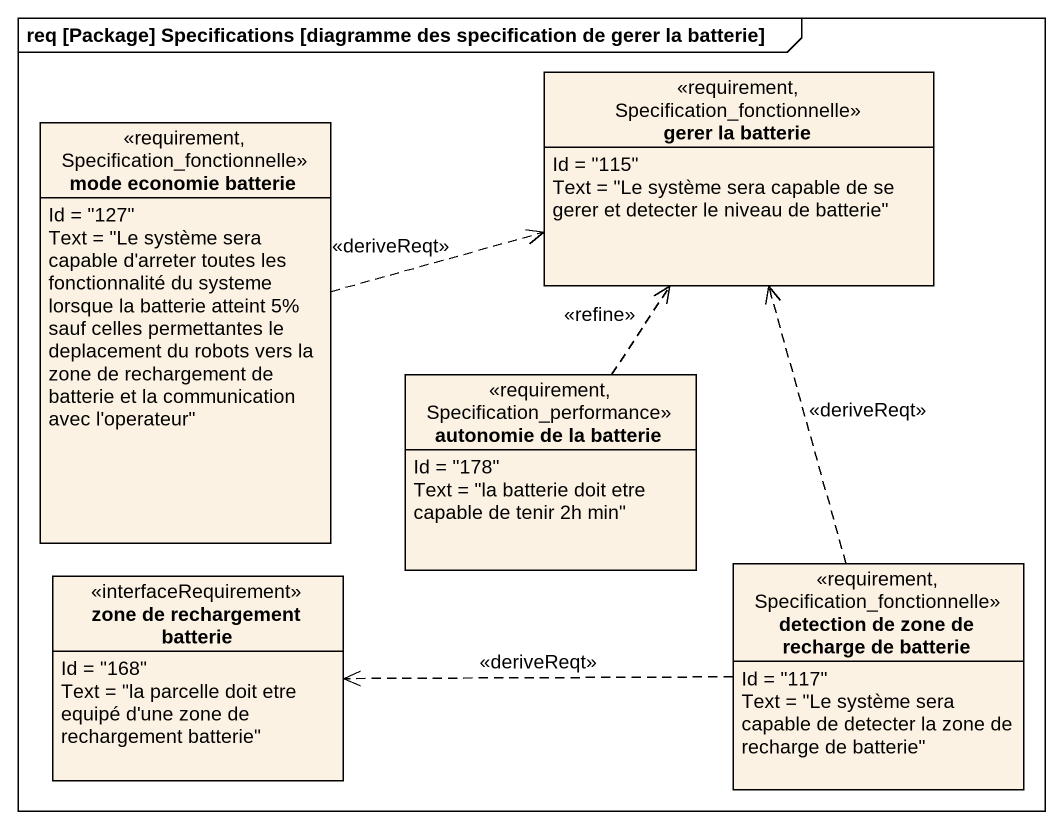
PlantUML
@startuml
mainframe req [Package] Specifications [diagramme des specification de gerer la batterie]
hide circle
hide empty members
class "mode economie batterie" as mode_economie_batterie <<requirement, Specification_fonctionnelle>> {
  Id = "127"
  Text = "Le système sera capable d'arreter toutes les fonctionnalité du systeme lorsque la batterie atteint 5% sauf celles permettantes le deplacement du robots vers la zone de rechargement de batterie et la communication avec l'operateur"
}
class "gerer la batterie" as gerer_la_batterie <<requirement, Specification_fonctionnelle>> {
  Id = "115"
  Text = "Le système sera capable de se gerer et detecter le niveau de batterie"
}
class "autonomie de la batterie" as autonomie_de_la_batterie <<requirement, Specification_performance>> {
  Id = "178"
  Text = "la batterie doit etre capable de tenir 2h min"
}
class "zone de rechargement batterie" as zone_de_rechargement <<interfaceRequirement>> {
  Id = "168"
  Text = "la parcelle doit etre equipé d'une zone de rechargement batterie"
}
class "detection de zone de recharge de batterie" as detection_de_zone_de <<requirement, Specification_fonctionnelle>> {
  Id = "117"
  Text = "Le système sera capable de detecter la zone de recharge de batterie"
}
mode_economie_batterie .right.> gerer_la_batterie : <<deriveReqt>>
autonomie_de_la_batterie .up.> gerer_la_batterie : <<refine>>
detection_de_zone_de .up.> gerer_la_batterie : <<deriveReqt>>
detection_de_zone_de .left.> zone_de_rechargement : <<deriveReqt>>
@enduml
